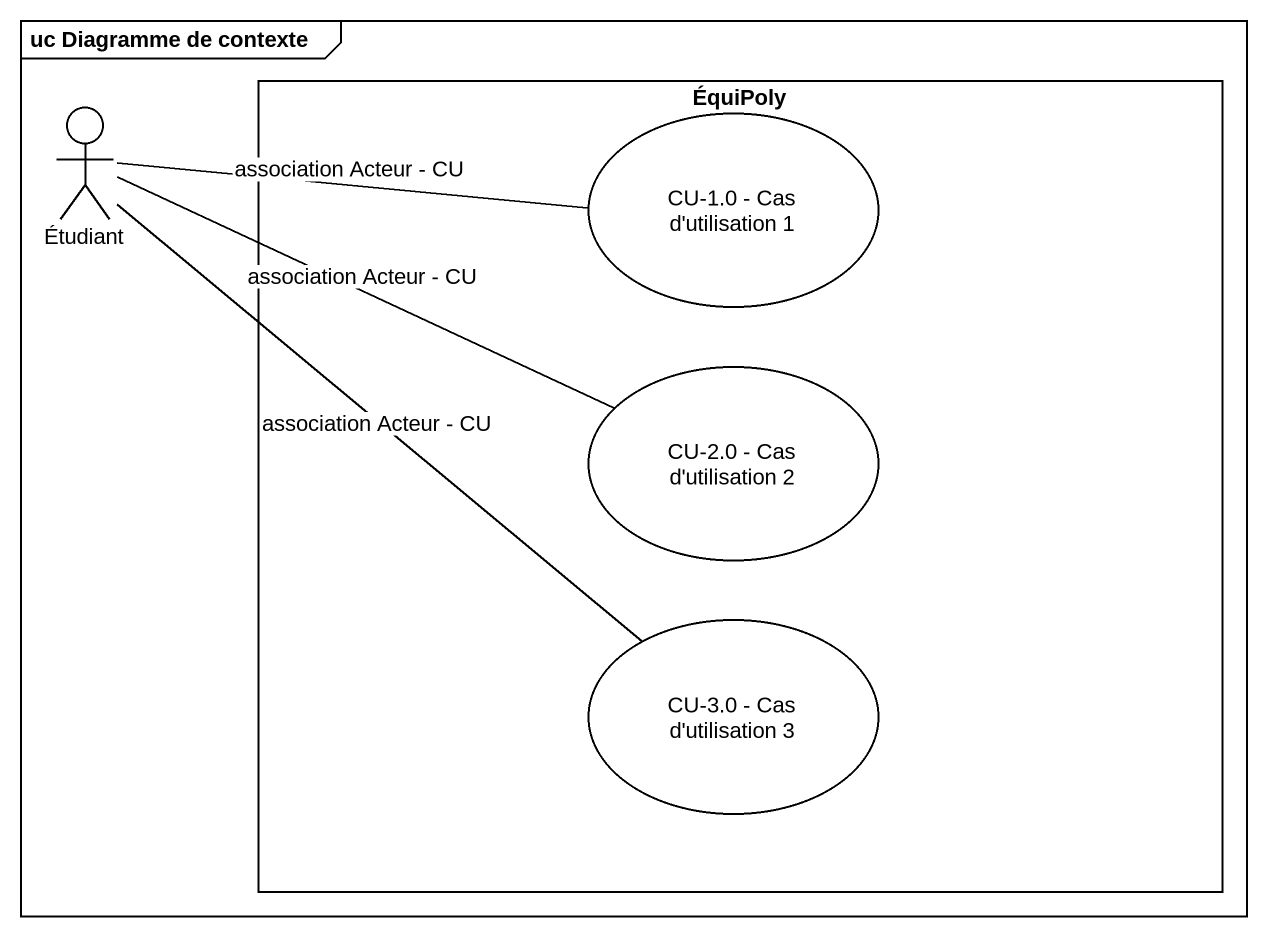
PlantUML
@startuml
mainframe uc Diagramme de contexte
actor Étudiant
rectangle ÉquiPoly {
  usecase "CU-1.0 - Cas d'utilisation 1" as CU_1_0_Cas_d_utilisation_1
  usecase "CU-2.0 - Cas d'utilisation 2" as CU_2_0_Cas_d_utilisation_2
  usecase "CU-3.0 - Cas d'utilisation 3" as CU_3_0_Cas_d_utilisation_3
}
Étudiant -right- CU_1_0_Cas_d_utilisation_1 : association Acteur - CU
Étudiant -right- CU_2_0_Cas_d_utilisation_2 : association Acteur - CU
Étudiant -- CU_3_0_Cas_d_utilisation_3 : association Acteur - CU
@enduml
